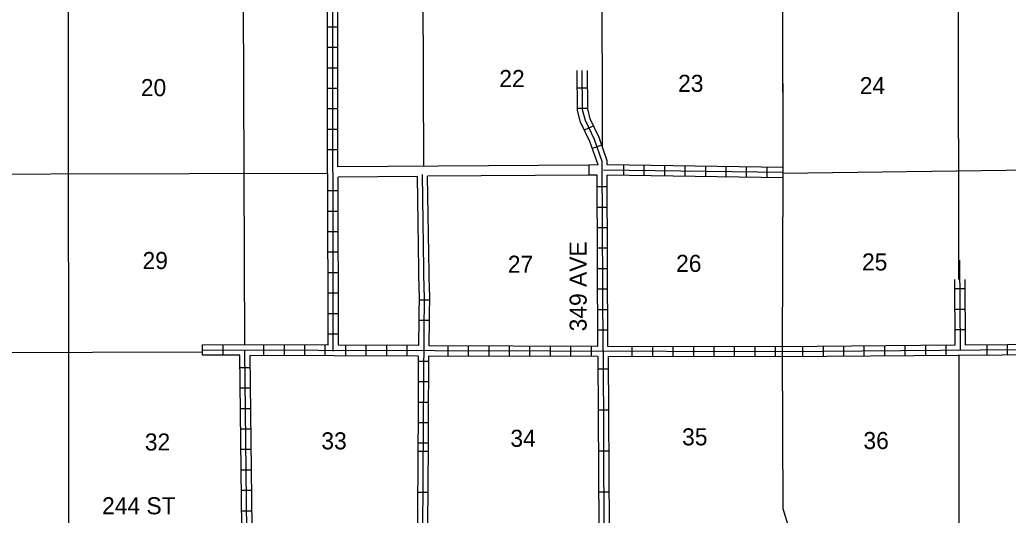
# Model space of a CAD drawing. Extents: x 1375158 to 1907859, y 15619447 to 16161288.
# Drawn here: x 1568885 to 1597863, y 15928770 to 15943288 of the extents above; entities that cross this region are included whole.
import ezdxf

# ---------------------------------------------------------------- set-up
doc = ezdxf.new("R2010")
doc.units = 0
for name, color, linetype in [('L11', 7, 'Continuous'), ('L13', 7, 'Continuous'), ('L14', 7, 'Continuous'), ('L30', 7, 'Continuous'), ('L4', 7, 'Continuous'), ('L8', 7, 'Continuous'), ('L9', 7, 'Continuous')]:
    doc.layers.add(name, color=color, linetype=linetype)

msp = doc.modelspace()

# ---------------------------------------------------------------- linework, layer by layer
at = {"layer": 'L11'}
for points in [[(1585567, 15939032), (1578210, 15938976)], [(1580543, 15938692), (1578218, 15938676)], [(1580593, 15935300), (1580543, 15938692)], [(1585567, 15938732), (1580843, 15938701)], [(1580893, 15935309), (1580843, 15938701)]]:
    msp.add_lwpolyline(points, dxfattribs=at)
at = {"layer": 'L13'}
for p, q in [((1570319, 15928428), (1570310, 15945792)), ((1591269, 15938790), (1601618, 15938934)), ((1596410, 15933450), (1596410, 15928274))]:
    msp.add_line(p, q, dxfattribs=at)
for points in [[(1580735, 15938995), (1580652, 15959526)], [(1585968, 15939559), (1585960, 15945067)], [(1596419, 15935677), (1596401, 15943942)], [(1575485, 15933756), (1575443, 15943853)], [(1577918, 15938788), (1561657, 15938742)], [(1574219, 15933550), (1561397, 15933509)]]:
    msp.add_lwpolyline(points, dxfattribs=at)
at = {"layer": 'L4'}
for points in [[(1591269, 15938826), (1591253, 15943493)], [(1592001, 15917025), (1591918, 15922250), (1591868, 15927659), (1591768, 15927950), (1591401, 15928509), (1591268, 15928959), (1591243, 15933559), (1591269, 15938826)]]:
    msp.add_lwpolyline(points, dxfattribs=at)
at = {"layer": 'L8'}
for p, q in [((1577910, 15943084), (1578210, 15943084)), ((1577910, 15942484), (1578210, 15942484)), ((1577910, 15941884), (1578210, 15941884)), ((1577918, 15941284), (1578218, 15941284)), ((1585527, 15941284), (1585227, 15941284)), ((1577918, 15940684), (1578218, 15940684)), ((1585535, 15940684), (1585235, 15940684)), ((1585710, 15940184), (1585435, 15940051)), ((1577918, 15940084), (1578218, 15940084)), ((1585952, 15939617), (1585668, 15939517)), ((1577918, 15939484), (1578218, 15939484)), ((1585567, 15939032), (1585567, 15938732)), ((1591268, 15938957), (1586110, 15939034)), ((1586593, 15938726), (1586593, 15939026)), ((1587193, 15938717), (1587193, 15939017)), ((1587793, 15938709), (1587793, 15939009)), ((1588393, 15938701), (1588393, 15939001)), ((1588993, 15938692), (1588993, 15938992)), ((1589593, 15938684), (1589593, 15938984)), ((1591268, 15938661), (1586110, 15938734)), ((1590193, 15938676), (1590193, 15938976)), ((1590793, 15938667), (1590793, 15938967)), ((1577918, 15938284), (1578218, 15938284)), ((1586110, 15938392), (1585810, 15938392)), ((1577918, 15937684), (1578218, 15937684)), ((1586118, 15937792), (1585818, 15937792)), ((1577918, 15937084), (1578218, 15937084)), ((1586118, 15937192), (1585818, 15937192)), ((1577918, 15936484), (1578218, 15936484)), ((1586118, 15936592), (1585818, 15936592)), ((1577927, 15935884), (1578227, 15935884)), ((1586127, 15935992), (1585827, 15935992)), ((1577927, 15935284), (1578227, 15935284)), ((1586127, 15935392), (1585827, 15935392)), ((1596601, 15935400), (1596301, 15935400)), ((1580893, 15935075), (1580593, 15935075)), ((1577927, 15934684), (1578227, 15934684)), ((1586127, 15934792), (1585827, 15934792)), ((1596601, 15934800), (1596301, 15934800)), ((1580885, 15934475), (1580585, 15934475)), ((1577927, 15934084), (1578227, 15934084)), ((1586135, 15934192), (1585835, 15934192)), ((1596610, 15934200), (1596310, 15934200)), ((1597843, 15933467), (1597843, 15933767)), ((1574244, 15933459), (1574244, 15933759)), ((1574844, 15933459), (1574844, 15933759)), ((1576044, 15933450), (1576044, 15933750)), ((1576644, 15933450), (1576644, 15933750)), ((1577243, 15933450), (1577243, 15933750)), ((1577843, 15933450), (1577843, 15933750)), ((1578443, 15933450), (1578443, 15933750)), ((1579043, 15933442), (1579043, 15933742)), ((1579643, 15933442), (1579643, 15933742)), ((1580243, 15933442), (1580243, 15933742)), ((1581443, 15933434), (1581443, 15933734)), ((1582043, 15933434), (1582043, 15933734)), ((1582643, 15933434), (1582643, 15933734)), ((1583243, 15933434), (1583243, 15933734)), ((1583843, 15933434), (1583843, 15933734)), ((1584443, 15933425), (1584443, 15933725)), ((1585043, 15933425), (1585043, 15933725)), ((1585643, 15933425), (1585643, 15933725)), ((1586843, 15933425), (1586843, 15933725)), ((1587443, 15933417), (1587443, 15933717)), ((1588043, 15933417), (1588043, 15933717)), ((1588643, 15933417), (1588643, 15933717)), ((1589243, 15933417), (1589243, 15933717)), ((1589843, 15933409), (1589843, 15933709)), ((1590443, 15933409), (1590443, 15933709)), ((1591043, 15933409), (1591043, 15933709)), ((1591243, 15933409), (1591243, 15933709)), ((1591843, 15933417), (1591843, 15933717)), ((1592443, 15933417), (1592443, 15933717)), ((1593043, 15933425), (1593043, 15933725)), ((1593643, 15933434), (1593643, 15933734)), ((1594243, 15933434), (1594243, 15933734)), ((1594843, 15933442), (1594843, 15933742)), ((1595443, 15933442), (1595443, 15933742)), ((1596043, 15933450), (1596043, 15933750)), ((1597243, 15933459), (1597243, 15933759)), ((1580877, 15933275), (1580577, 15933275)), ((1575644, 15933092), (1575344, 15933092)), ((1580868, 15932675), (1580568, 15932675)), ((1575644, 15932492), (1575344, 15932492)), ((1580868, 15932075), (1580568, 15932075)), ((1575652, 15931892), (1575352, 15931892)), ((1580860, 15931475), (1580560, 15931475)), ((1575660, 15931292), (1575360, 15931292)), ((1580860, 15930882), (1580560, 15930882)), ((1575669, 15930692), (1575369, 15930692)), ((1575677, 15930092), (1575377, 15930092)), ((1575677, 15929492), (1575377, 15929492)), ((1575685, 15928892), (1575385, 15928892))]:
    msp.add_line(p, q, dxfattribs=at)
for points in [[(1601559, 15959717), (1601643, 15949342), (1601709, 15944126), (1601776, 15938917), (1601693, 15933650), (1591243, 15933559)], [(1591268, 15938809), (1591251, 15944059), (1591268, 15946609), (1591285, 15957326), (1591268, 15959551)], [(1578210, 15938976), (1578210, 15944217), (1575635, 15944159)], [(1577910, 15938788), (1577910, 15943917), (1575335, 15943851)], [(1578077, 15933575), (1578060, 15944067), (1575444, 15944001)], [(1585843, 15939034), (1585593, 15939726), (1585327, 15940284), (1585235, 15940634), (1585227, 15941801)], [(1585985, 15933592), (1585960, 15939134), (1585735, 15939784), (1585468, 15940334), (1585385, 15940651), (1585377, 15941801)], [(1586110, 15939034), (1586110, 15939159), (1585868, 15939842), (1585610, 15940384), (1585535, 15940676), (1585527, 15941801)], [(1585843, 15939034), (1585567, 15939032)], [(1577927, 15933750), (1577918, 15938788)], [(1585810, 15938734), (1585567, 15938732)], [(1585827, 15933717), (1585810, 15938734)], [(1591268, 15938809), (1585993, 15938884)], [(1586127, 15933717), (1586110, 15938734)], [(1578227, 15933750), (1578218, 15938676)], [(1596460, 15933600), (1596443, 15936242)], [(1596310, 15933750), (1596297, 15935677)], [(1596610, 15933750), (1596597, 15935677)], [(1580593, 15935300), (1580577, 15933742)], [(1580743, 15935300), (1580710, 15931475)], [(1580893, 15935300), (1580877, 15933734)], [(1601543, 15933792), (1596610, 15933750)], [(1577927, 15933750), (1574244, 15933759)], [(1591243, 15933559), (1574244, 15933609)], [(1575544, 15928292), (1575485, 15933584)], [(1580577, 15933742), (1578227, 15933750)], [(1585827, 15933717), (1580877, 15933734)], [(1591243, 15933709), (1586127, 15933717)], [(1596310, 15933750), (1591243, 15933709)], [(1601543, 15933492), (1591243, 15933409)], [(1575335, 15933459), (1574244, 15933459)], [(1575394, 15928434), (1575335, 15933459)], [(1575694, 15928434), (1575635, 15933450)], [(1580568, 15933434), (1575635, 15933450)], [(1580568, 15933434), (1580560, 15931475)], [(1580868, 15933434), (1580860, 15931475)], [(1585835, 15933417), (1580868, 15933434)], [(1591243, 15933409), (1586135, 15933417)], [(1580560, 15931475), (1580556, 15930822)], [(1580860, 15931475), (1580856, 15930821)]]:
    msp.add_lwpolyline(points, dxfattribs=at)
at = {"layer": 'L9'}
for p, q in [((1586135, 15933050), (1585835, 15933050)), ((1586143, 15931850), (1585843, 15931850)), ((1580852, 15930634), (1580552, 15930634)), ((1586152, 15930650), (1585852, 15930650)), ((1580852, 15929434), (1580552, 15929434)), ((1586152, 15929450), (1585852, 15929450))]:
    msp.add_line(p, q, dxfattribs=at)
for points in [[(1580743, 15935300), (1580693, 15938751)], [(1585985, 15933592), (1586010, 15928250)], [(1585835, 15933417), (1585860, 15928400)], [(1586135, 15933417), (1586160, 15928400)], [(1580710, 15931475), (1580693, 15928234)], [(1580556, 15930822), (1580543, 15928450)], [(1580856, 15930821), (1580843, 15928450)]]:
    msp.add_lwpolyline(points, dxfattribs=at)

# ---------------------------------------------------------------- texts
at = {"layer": 'L14'}
for s, p in [('22', (1582943, 15941317)), ('23', (1588185, 15941176)), ('24', (1593510, 15941109)), ('20', (1572435, 15941051)), ('29', (1572485, 15935984)), ('27', (1583193, 15935875)), ('26', (1588126, 15935900)), ('25', (1593576, 15935942)), ('32', (1572552, 15930667)), ('33', (1577727, 15930700)), ('34', (1583268, 15930775)), ('35', (1588302, 15930817)), ('36', (1593618, 15930709))]:
    msp.add_text(s, height=500, rotation=0, dxfattribs=at).set_placement(p)
at = {"layer": 'L30'}
for s, rotation, p in [('349 AVE', 90, (1585504, 15934158)), ('244 ST', 0, (1571298, 15928797))]:
    msp.add_text(s, height=500, rotation=rotation, dxfattribs=at).set_placement(p)

doc.saveas('drawing.dxf')
